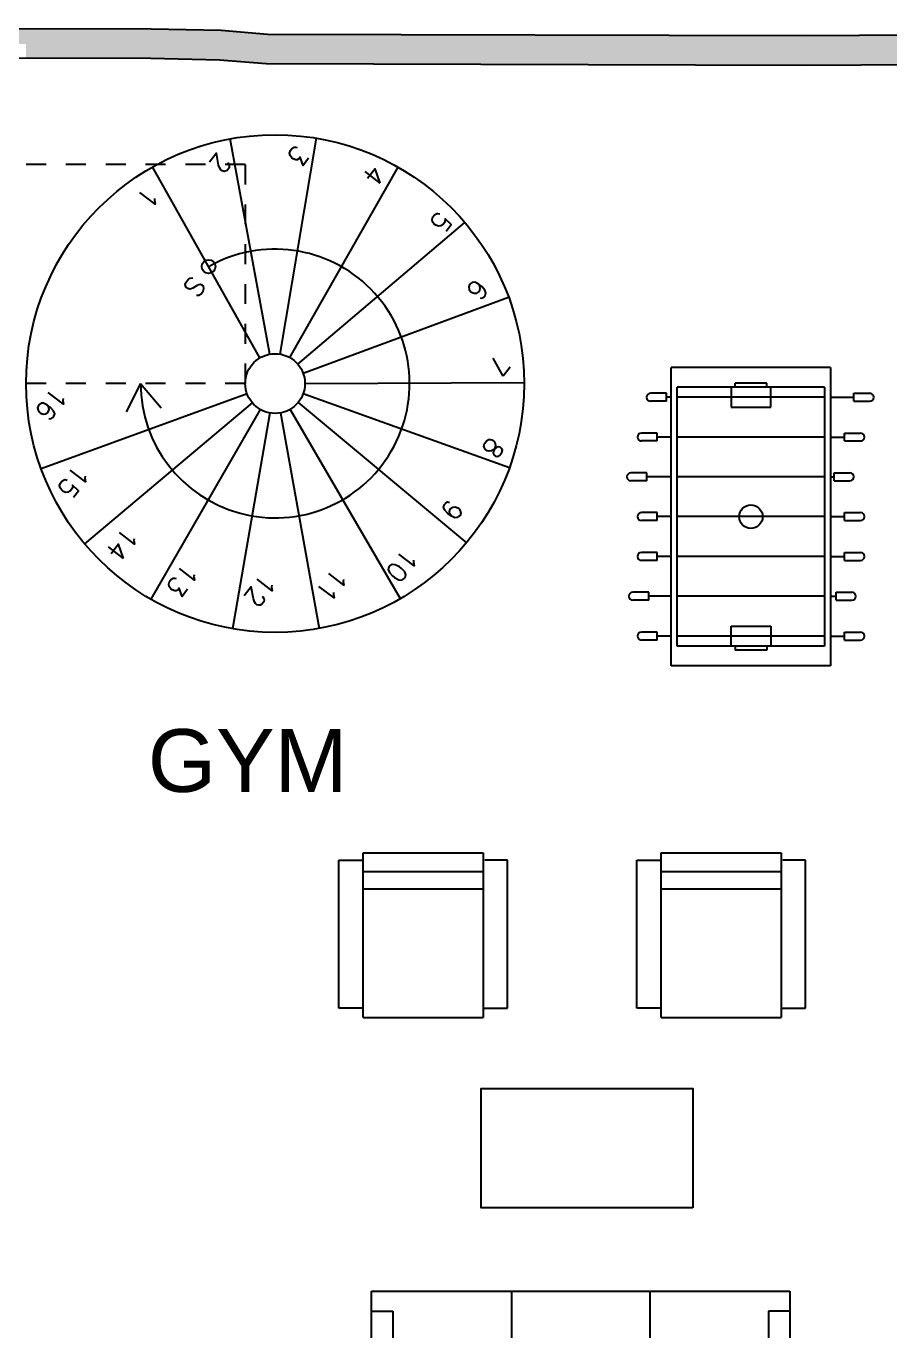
# Model space of a CAD drawing. Header units: metres. Extents: x -598 to 357, y -242 to 574.
# Drawn here: x -300.64 to -296.3, y 208.69 to 215.24 of the extents above; entities that cross this region are included whole.
import ezdxf

# ---------------------------------------------------------------- set-up
doc = ezdxf.new("R2010")
doc.units = ezdxf.units.M
doc.linetypes.add('xref_Nivel PB$0$DASHED2', pattern=[0.375, 0.25, -0.125])
for name, color, linetype in [('000-GRADAS', 2, 'Continuous'), ('GRADAS', 1, 'Continuous'), ('Muebles', 1, 'Continuous'), ('T-texto', 8, 'Continuous'), ('Texto Gradas', 1, 'Continuous'), ('xref_Nivel PB$0$D-dintel mamposteria', 1, 'Continuous'), ('xref_Nivel PB$0$M-muebles', 1, 'Continuous'), ('xref_Nivel TIPICO$0$H-hatch mamposteria', 8, 'Continuous')]:
    doc.layers.add(name, color=color, linetype=linetype)
doc.layers.add('Muro Mamspoteria', color=5, linetype='Continuous', lineweight=9)
doc.styles.add('Romans', font='romans.shx')
doc.styles.get("Standard").update_dxf_attribs({"font": 'arial.ttf'})

# ---------------------------------------------------------------- blocks, each defined once
blk = doc.blocks.new('xref_Nivel PB$0$sssa')
at = {"layer": 'xref_Nivel PB$0$M-muebles'}
for p, q in [((-1.0193, 0.5362), (1.0807, 0.5362)), ((-1.0193, -0.2638), (-1.0193, 0.5362)), ((1.0807, 0.5362), (1.0807, -0.2638)), ((-0.9126, 0.3862), (-1.0193, 0.3862)), ((-1.0193, 0.3862), (1.0807, 0.3862)), ((-0.9126, -0.1638), (-0.9126, 0.3862)), ((-0.316, -0.2638), (-0.316, 0.3862)), ((0.3774, -0.2638), (0.3774, 0.3862)), ((0.974, -0.1638), (0.974, 0.3862)), ((1.0807, 0.3862), (1.0807, -0.1638)), ((-1.0193, -0.1638), (-0.9126, -0.1638)), ((1.0807, -0.1638), (0.974, -0.1638)), ((1.0807, -0.2638), (-1.0193, -0.2638))]:
    blk.add_line(p, q, dxfattribs=at)
blk = doc.blocks.new('xref_Nivel PB$0$F28')
for p, q in [((-0.33033, 0.01454), (0.27136, 0.01454)), ((-0.33033, -0.81216), (-0.33033, 0.01454)), ((0.27136, 0.01454), (0.27136, -0.81216)), ((-0.45235, -0.76564), (-0.45235, -0.02142)), ((-0.45235, -0.02142), (-0.33815, -0.02142)), ((0.39338, -0.02142), (0.27918, -0.02142)), ((0.39338, -0.76564), (0.39338, -0.02142)), ((-0.33033, -0.07806), (0.27136, -0.07806)), ((-0.33033, -0.16606), (0.27136, -0.16606)), ((-0.33577, -0.76564), (-0.45235, -0.76564)), ((0.2768, -0.76564), (0.39338, -0.76564)), ((-0.33033, -0.81216), (0.27136, -0.81216))]:
    blk.add_line(p, q)
blk = doc.blocks.new('xref_Nivel PB$0$63432816')
at = {"layer": 'xref_Nivel PB$0$M-muebles', "xscale": 10, "zscale": 10}
blk.add_blockref('xref_Nivel PB$0$F28', (0.1644, -0.0539), dxfattribs=at)
blk = doc.blocks.new('juegos')
at = {"layer": 'Muebles', "color": 1}
for p, q in [((-296.7088, 313.5599), (-297.5088, 313.5599)), ((-297.5088, 312.0599), (-297.5088, 313.5599)), ((-296.7088, 313.5599), (-296.7088, 312.0599)), ((-296.7388, 313.4599), (-297.4788, 313.4599)), ((-297.4788, 312.1599), (-297.4788, 313.4599)), ((-297.2088, 313.4599), (-297.2088, 313.3599)), ((-297.0288, 313.4799), (-297.1888, 313.4799)), ((-297.1888, 313.4599), (-297.1888, 313.4799)), ((-297.0288, 313.4599), (-297.0288, 313.4799)), ((-297.0088, 313.3599), (-297.0088, 313.4599)), ((-296.7388, 313.4599), (-296.7388, 312.1599)), ((-297.5324, 313.4299), (-297.6124, 313.4299)), ((-297.5324, 313.3899), (-297.6124, 313.3899)), ((-297.5324, 313.3899), (-297.5324, 313.4299)), ((-297.5088, 313.4099), (-297.5324, 313.4099)), ((-296.7388, 313.4099), (-297.4788, 313.4099)), ((-296.7088, 313.4099), (-296.5924, 313.4099)), ((-296.5924, 313.4299), (-296.5124, 313.4299)), ((-296.5924, 313.3899), (-296.5924, 313.4299)), ((-296.5924, 313.3899), (-296.5124, 313.3899)), ((-297.2088, 313.3599), (-297.0088, 313.3599)), ((-297.5788, 313.2299), (-297.6588, 313.2299)), ((-297.5788, 313.1899), (-297.6588, 313.1899)), ((-297.5788, 313.1899), (-297.5788, 313.2299)), ((-297.5088, 313.2099), (-297.5788, 313.2099)), ((-296.7388, 313.2099), (-297.4788, 313.2099)), ((-296.7088, 313.2099), (-296.6388, 313.2099)), ((-296.6388, 313.1899), (-296.6388, 313.2299)), ((-296.6388, 313.2299), (-296.5588, 313.2299)), ((-296.6388, 313.1899), (-296.5588, 313.1899)), ((-297.6318, 313.0299), (-297.7118, 313.0299)), ((-297.6318, 312.9899), (-297.6318, 313.0299)), ((-297.5088, 313.0099), (-297.6318, 313.0099)), ((-296.7388, 313.0099), (-297.4788, 313.0099)), ((-296.7088, 313.0099), (-296.6918, 313.0099)), ((-296.6918, 313.0299), (-296.6118, 313.0299)), ((-296.6918, 312.9899), (-296.6918, 313.0299)), ((-297.6318, 312.9899), (-297.7118, 312.9899)), ((-296.6918, 312.9899), (-296.6118, 312.9899)), ((-297.5788, 312.8299), (-297.6588, 312.8299)), ((-297.5788, 312.7899), (-297.5788, 312.8299)), ((-297.5088, 312.8099), (-297.5788, 312.8099)), ((-296.7388, 312.8099), (-297.4788, 312.8099)), ((-296.7088, 312.8099), (-296.6388, 312.8099)), ((-296.6388, 312.7899), (-296.6388, 312.8299)), ((-296.6388, 312.8299), (-296.5588, 312.8299)), ((-297.5788, 312.7899), (-297.6588, 312.7899)), ((-296.6388, 312.7899), (-296.5588, 312.7899)), ((-297.5788, 312.6299), (-297.6588, 312.6299)), ((-297.5788, 312.5899), (-297.5788, 312.6299)), ((-297.5088, 312.6099), (-297.5788, 312.6099)), ((-296.7388, 312.6099), (-297.4788, 312.6099)), ((-296.7088, 312.6099), (-296.6388, 312.6099)), ((-296.6388, 312.5899), (-296.6388, 312.6299)), ((-296.6388, 312.6299), (-296.5588, 312.6299)), ((-297.5788, 312.5899), (-297.6588, 312.5899)), ((-296.6388, 312.5899), (-296.5588, 312.5899)), ((-297.6218, 312.4299), (-297.7018, 312.4299)), ((-297.6218, 312.3899), (-297.6218, 312.4299)), ((-297.5088, 312.4099), (-297.6218, 312.4099)), ((-296.7388, 312.4099), (-297.4788, 312.4099)), ((-296.7088, 312.4099), (-296.6818, 312.4099)), ((-296.6818, 312.4299), (-296.6018, 312.4299)), ((-296.6818, 312.3899), (-296.6818, 312.4299)), ((-297.6218, 312.3899), (-297.7018, 312.3899)), ((-296.6818, 312.3899), (-296.6018, 312.3899)), ((-297.5788, 312.2299), (-297.6588, 312.2299)), ((-297.5788, 312.1899), (-297.5788, 312.2299)), ((-297.5088, 312.2099), (-297.5788, 312.2099)), ((-296.7388, 312.2099), (-297.4788, 312.2099)), ((-297.2088, 312.1599), (-297.2088, 312.2599)), ((-297.2088, 312.2599), (-297.0088, 312.2599)), ((-297.0088, 312.2599), (-297.0088, 312.1599)), ((-296.7088, 312.2099), (-296.6388, 312.2099)), ((-296.6388, 312.2299), (-296.5588, 312.2299)), ((-296.6388, 312.1899), (-296.6388, 312.2299)), ((-297.5788, 312.1899), (-297.6588, 312.1899)), ((-296.7388, 312.1599), (-297.4788, 312.1599)), ((-297.1888, 312.1599), (-297.1888, 312.1399)), ((-297.0288, 312.1399), (-297.1888, 312.1399)), ((-297.0288, 312.1599), (-297.0288, 312.1399)), ((-296.6388, 312.1899), (-296.5588, 312.1899)), ((-296.7088, 312.0599), (-297.5088, 312.0599))]:
    blk.add_line(p, q, dxfattribs=at)
blk.add_circle((-297.1088, 312.8099), 0.0588, dxfattribs=at)
for centre, start, end in [((-297.6124, 313.4099), 90, 270), ((-297.6124, 313.4099), 90, 270), ((-296.5124, 313.4099), 270, 90), ((-296.5124, 313.4099), 270, 90), ((-297.6588, 313.2099), 90, 270), ((-297.6588, 313.2099), 90, 270), ((-296.5588, 313.2099), 270, 90), ((-296.5588, 313.2099), 270, 90), ((-297.7118, 313.0099), 90, 270), ((-297.7118, 313.0099), 90, 270), ((-296.6118, 313.0099), 270, 90), ((-296.6118, 313.0099), 270, 90), ((-297.6588, 312.8099), 90, 270), ((-297.6588, 312.8099), 90, 270), ((-296.5588, 312.8099), 270, 90), ((-296.5588, 312.8099), 270, 90), ((-297.6588, 312.6099), 90, 270), ((-297.6588, 312.6099), 90, 270), ((-296.5588, 312.6099), 270, 90), ((-296.5588, 312.6099), 270, 90), ((-297.7018, 312.4099), 90, 270), ((-297.7018, 312.4099), 90, 270), ((-296.6018, 312.4099), 270, 90), ((-296.6018, 312.4099), 270, 90), ((-297.6588, 312.2099), 90, 270), ((-297.6588, 312.2099), 90, 270), ((-296.5588, 312.2099), 270, 90), ((-296.5588, 312.2099), 270, 90)]:
    blk.add_arc(centre, 0.02, start, end, dxfattribs=at)

msp = doc.modelspace()

# ---------------------------------------------------------------- hatches: boundary and pattern name
at = {"layer": 'xref_Nivel TIPICO$0$H-hatch mamposteria', "transparency": 33554585}
h = msp.add_hatch(color=256, dxfattribs=at)
h.dxf.hatch_style = 1
h.paths.add_polyline_path([(-289.5792, 215.2369), (-296.7404, 215.1954), (-299.427, 215.2031), (-299.6598, 215.222), (-300.0107, 215.2296), (-304.7573, 215.2341), (-307.5183, 215.243), (-309.5739, 215.2369), (-309.6486, 173.7149), (-309.4986, 173.7149), (-309.4241, 215.0873), (-307.5183, 215.093), (-304.7577, 215.0841), (-301.5387, 215.081), (-301.5387, 215.1523), (-300.6387, 215.1523), (-300.6387, 215.0802), (-300.0124, 215.0796), (-299.6675, 215.0722), (-299.4333, 215.0531), (-296.7402, 215.0454), (-293.5471, 215.0639), (-293.5471, 215.1253), (-292.6471, 215.1253), (-292.6471, 215.0691), (-289.7296, 215.086), (-289.8102, 184.5296), (-289.6598, 184.5296)])

# ---------------------------------------------------------------- linework, layer by layer
at = {"layer": '000-GRADAS', "color": 5}
msp.add_lwpolyline([(-289.8102, 184.5296), (-289.7296, 215.086), (-296.7402, 215.0454), (-299.4333, 215.0531), (-299.6675, 215.0722), (-300.0124, 215.0796), (-304.7577, 215.0841), (-307.5183, 215.093), (-309.4241, 215.0873), (-309.4986, 173.7149), (-309.6486, 173.7149), (-309.5739, 215.2369), (-307.5183, 215.243), (-304.7573, 215.2341), (-300.0107, 215.2296), (-299.6598, 215.222), (-299.427, 215.2031), (-296.7404, 215.1954), (-289.5792, 215.2369), (-289.6598, 184.5296)], dxfattribs=at)
at = {"layer": 'GRADAS', "linetype": 'Continuous', "lineweight": -2}
for p, q in [((-299.4158, 213.5948), (-299.615, 214.6766)), ((-299.3637, 213.5952), (-299.1802, 214.6798)), ((-299.4647, 213.5766), (-300.0043, 214.5352)), ((-299.3145, 213.5777), (-298.7707, 214.5338)), ((-299.2744, 213.5444), (-298.4359, 214.2564)), ((-299.248, 213.4993), (-298.2164, 213.8811)), ((-300.0637, 213.4473), (-300.1368, 213.3046)), ((-300.0637, 213.4473), (-299.9603, 213.3248)), ((-299.2387, 213.448), (-298.1387, 213.4533)), ((-299.5296, 213.3959), (-300.5631, 213.0191)), ((-299.2475, 213.3966), (-298.2122, 213.0248)), ((-299.5035, 213.3507), (-300.3454, 212.6428)), ((-299.4635, 213.3172), (-300.0119, 212.3637)), ((-299.4144, 213.2995), (-299.6031, 212.2158)), ((-299.3622, 213.2996), (-299.1683, 212.2168)), ((-299.3133, 213.3176), (-298.7602, 212.3668)), ((-299.2734, 213.3513), (-298.4281, 212.6474))]:
    msp.add_line(p, q, dxfattribs=at)
for centre, radius in [((-299.3887, 213.4473), 1.25), ((-299.7226, 214.0348), 0.0342), ((-299.3887, 213.4473), 0.15)]:
    msp.add_circle(centre, radius, dxfattribs=at)
msp.add_arc((-299.3887, 213.4473), 0.675, 180, 119.61385, dxfattribs=at)
at = {"layer": 'xref_Nivel PB$0$D-dintel mamposteria', "linetype": 'xref_Nivel PB$0$DASHED2', "ltscale": 0.4}
for p, q in [((-299.5387, 214.5473), (-300.6387, 214.5473)), ((-299.5387, 213.4473), (-300.6387, 213.4473))]:
    msp.add_line(p, q, dxfattribs=at)
msp.add_lwpolyline([(-299.5387, 214.5473), (-299.5387, 213.4473)], dxfattribs=at)
at = {"layer": 'xref_Nivel PB$0$M-muebles'}
msp.add_lwpolyline([(-297.291, 209.3062), (-298.3542, 209.3062), (-298.3542, 209.9062), (-297.291, 209.9062)], close=True, dxfattribs=at)

# ---------------------------------------------------------------- block references
at = {"xscale": 0.09999999999990905, "zscale": 0.09999999999990905}
for p in [(-298.6322, 211.1284), (-297.1362, 211.1284)]:
    msp.add_blockref('xref_Nivel PB$0$63432816', p, dxfattribs=at)
at = {"layer": 'Muro Mamspoteria'}
msp.add_blockref('juegos', (0.1088, -100.0312), dxfattribs=at)
at = {"layer": 'xref_Nivel PB$0$M-muebles', "rotation": 180}
msp.add_blockref('xref_Nivel PB$0$sssa', (-297.8239, 208.6232), dxfattribs=at)

# ---------------------------------------------------------------- texts
at = {"layer": 'T-texto', "insert": (-300.0277, 211.3913), "char_height": 0.31534, "attachment_point": 7}
msp.add_mtext_dynamic_manual_height_columns('GYM', width=1.956406, gutter_width=0.9375, heights=[0], dxfattribs=at)
at = {"layer": 'Texto Gradas', "attachment_point": 1, "rotation": 232.48662, "style": 'Romans'}
for s, width, insert, char_height in [('2', 0.125, (-299.6001, 214.5562), 0.0956), ('3', 0.125, (-299.2086, 214.5955), 0.0956), ('4', 0.125, (-298.829, 214.4968), 0.0956), ('1', 0.409587, (-299.9641, 214.3846), 0.0956), ('5', 0.125, (-298.4929, 214.2623), 0.0956), ('S', 0.125, (-299.73, 213.9378), 0.0956), ('6', 0.125, (-298.3093, 213.9224), 0.0956), ('7', 0.125, (-298.2009, 213.539), 0.0956), ('16', 0.125, (-300.4239, 213.3803), 0.09562), ('8', 0.125, (-298.2311, 213.1264), 0.0956), ('15', 0.125, (-300.3136, 212.9899), 0.09562), ('9', 0.125, (-298.4381, 212.8133), 0.0956), ('14', 0.125, (-300.0669, 212.6761), 0.09562), ('10', 0.125, (-298.6639, 212.568), 0.09562), ('13', 0.125, (-299.7658, 212.4949), 0.09562), ('12', 0.125, (-299.3754, 212.4424), 0.09562), ('11', 0.125, (-299.0156, 212.4709), 0.09562)]:
    msp.add_mtext_dynamic_manual_height_columns(s, width=width, gutter_width=12.5, heights=[0], dxfattribs=dict(at, insert=insert, char_height=char_height))

doc.saveas('drawing.dxf')
